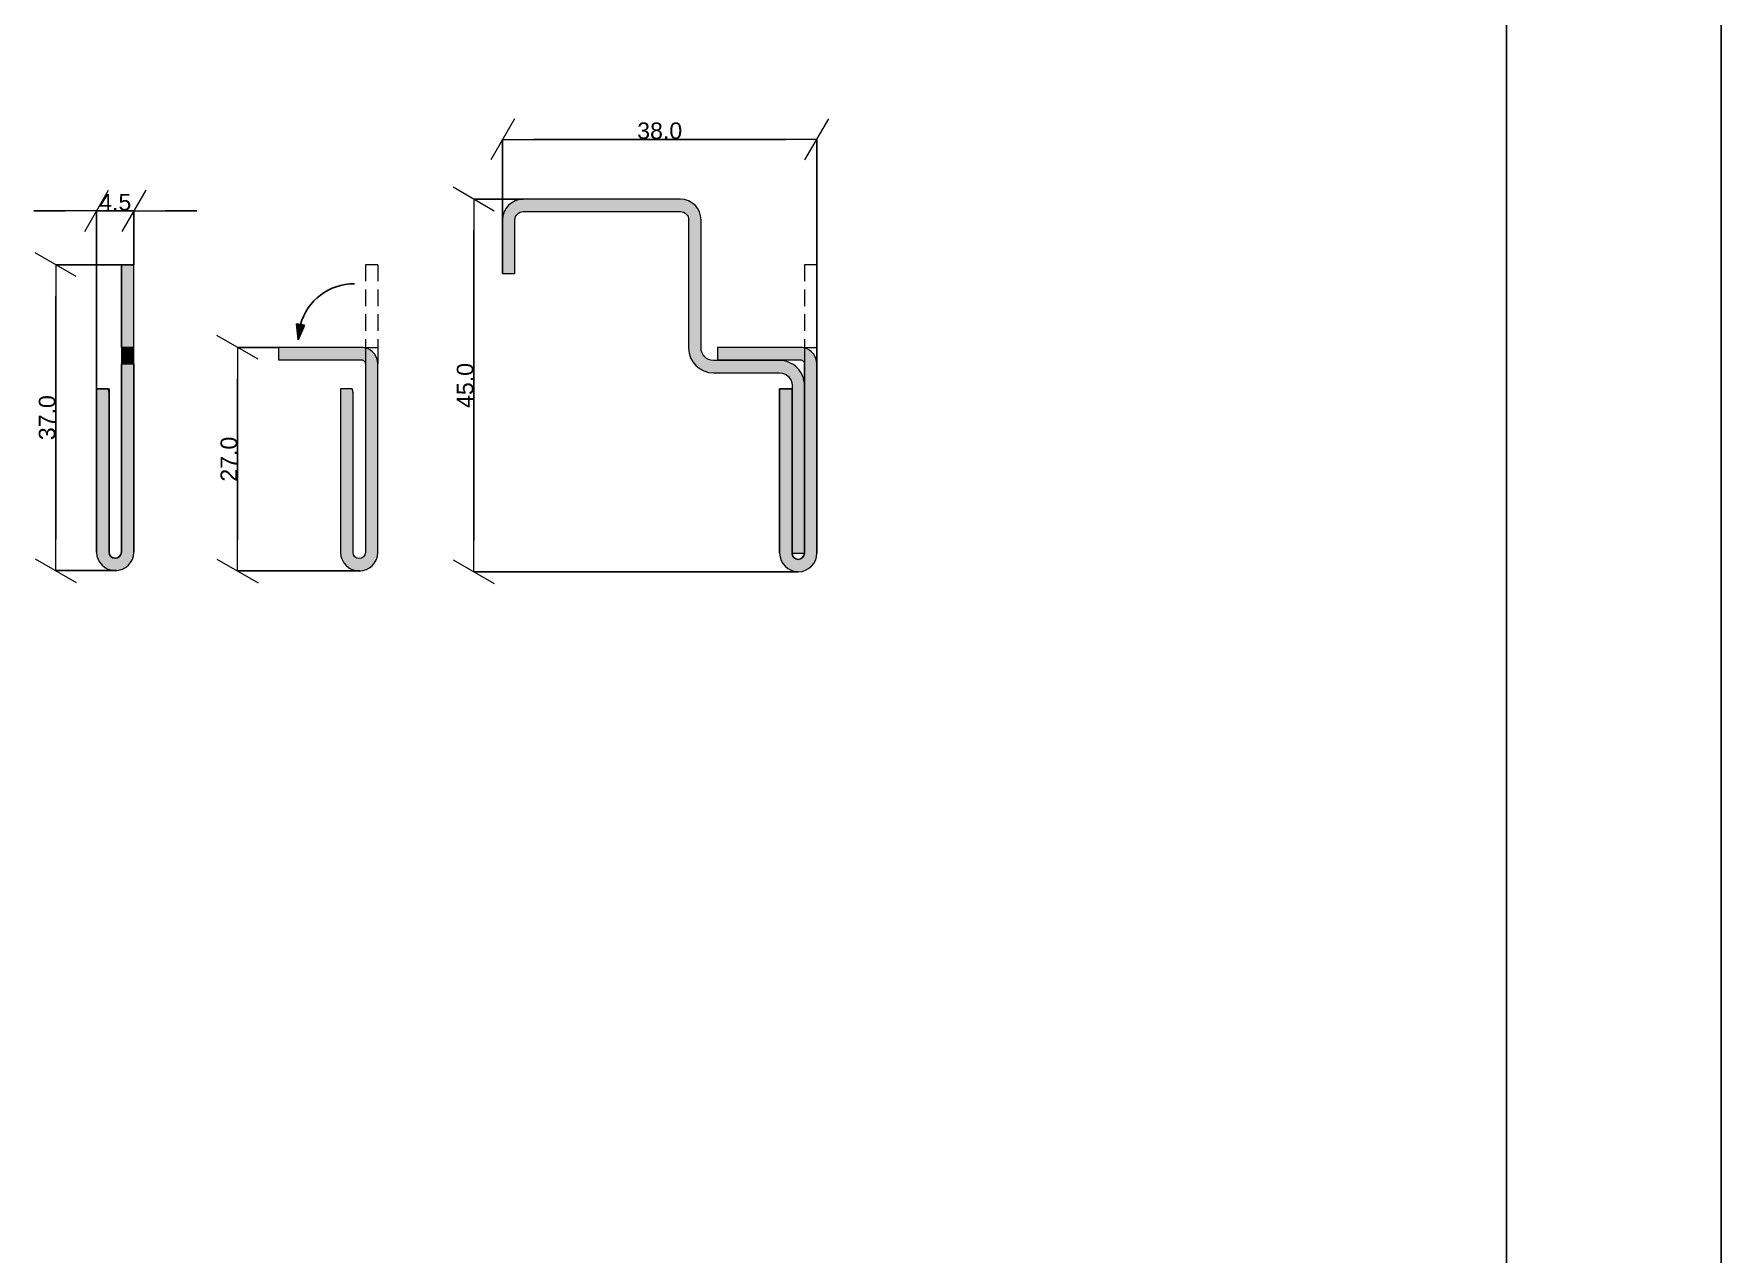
# Model space of a CAD drawing. Header units: millimetres. Extents: x -7826 to 55813, y 465 to 25965.
# Drawn here: x 53773 to 55813, y 19970 to 21446 of the extents above; entities that cross this region are included whole.
import ezdxf

# ---------------------------------------------------------------- set-up
doc = ezdxf.new("R2010")
doc.units = ezdxf.units.MM
doc.linetypes.add('Hidden Line', pattern=[30.00000000000001, 20, -10.00000000000001])
for name, color, linetype, lineweight in [('2D Drafting - General102', 254, 'Continuous', 13), ('2D Drafting - General142', 254, 'Continuous', 0), ('2D Drafting - General2', 251, 'Continuous', 15), ('2D Drafting - General5', 161, 'Continuous', 25), ('ELE-warstwy2', 251, 'Continuous', 15), ('ELE-warstwy5', 161, 'Continuous', 25)]:
    doc.layers.add(name, color=color, linetype=linetype, lineweight=lineweight)
doc.layers.add('Dimensioning - General', color=7, linetype='Continuous')
doc.layers.add('ELE-warstwy', color=7, linetype='Continuous')
doc.styles.add('GENERATED_STYLE_1', font='arial.ttf')
doc.dimstyles.new('GENERATED_STYLE__3', dxfattribs={"dimtxt": 20.00000029802322, "dimasz": 38.00000000000001, "dimexe": 0.18, "dimexo": 0, "dimgap": 0.09, "dimtad": 1, "dimtih": 1, "dimtoh": 1, "dimdec": 1, "dimlfac": 0.1, "dimzin": 0, "dimdsep": 46, "dimtxsty": 'GENERATED_STYLE_1', "dimblk": 'ARROWHEAD_2', "dimblk1": 'ARROWHEAD_2', "dimblk2": 'ARROWHEAD_2', "dimcen": 0.09, "dimclrd": 161, "dimclre": 161, "dimclrt": 161, "dimadec": 0, "dimazin": 0, "dimtfac": 1, "dimtdec": 4, "dimtmove": 0, "dimatfit": 3, "dimfxl": 0, "dimtolj": 1, "dimtzin": 0, "dimarcsym": 0})
doc.dimstyles.new('GENERATED_STYLE__4', dxfattribs={"dimtxt": 20.00000029802322, "dimasz": 38.00000000000001, "dimexe": 0.18, "dimexo": 0, "dimgap": 0.09, "dimtad": 1, "dimdec": 1, "dimlfac": 0.1, "dimzin": 0, "dimdsep": 46, "dimtxsty": 'GENERATED_STYLE_1', "dimblk": 'ARROWHEAD_2', "dimblk1": 'ARROWHEAD_2', "dimblk2": 'ARROWHEAD_2', "dimcen": 0.09, "dimclrd": 161, "dimclre": 161, "dimclrt": 161, "dimadec": 0, "dimazin": 0, "dimtfac": 1, "dimtdec": 4, "dimtmove": 0, "dimatfit": 3, "dimfxl": 0, "dimtolj": 1, "dimtzin": 0, "dimarcsym": 0})

# ---------------------------------------------------------------- blocks, each defined once
blk = doc.blocks.new('_uk_8', base_point=(-44277.30280486943, 65866.40590556327))
at = {"layer": 'ELE-warstwy5', "linetype": 'Continuous'}
blk.add_hatch(color=256, dxfattribs=at).paths.add_polyline_path([(-44345.05716232044, 65866.40590556327), (-44347.43991582942, 65885.57691012166), (-44337.53518318578, 65884.19985846757)], flags=0)
for p, q in [((-44345.05716232044, 65866.40590556327), (-44347.43991582942, 65885.57691012166)), ((-44347.43991582942, 65885.57691012166), (-44337.53518318578, 65884.19985846757)), ((-44345.05716232044, 65866.40590556327), (-44337.53518318578, 65884.19985846757))]:
    blk.add_line(p, q, dxfattribs=at)
blk.add_arc((-44277.30280486943, 65866.40590556327), 67.75435745101177, 90, 164.1698485205448, dxfattribs=at)
blk = doc.blocks.new('ARROWHEAD_2')
at = {"color": 0, "linetype": 'Continuous', "lineweight": 0}
for p, q in [((-0.3781315, -0.655), (0.3781315, 0.655)), ((0, 0), (-1, 0))]:
    blk.add_line(p, q, dxfattribs=at)
blk = doc.blocks.new('*D92')
at = {"layer": 'Defpoints', "color": 0, "linetype": 'Continuous'}
for p in [(53894.27281000829, 21231.64835618285), (53894.27281000829, 21166.47699249087), (53849.27281000829, 21016.47699487507)]:
    blk.add_point(p, dxfattribs=at)
at = {"layer": 'Dimensioning - General', "color": 161, "linetype": 'Continuous', "lineweight": -2}
for p, q in [((53811.27281000829, 21231.64835618285), (53773.27281000829, 21231.64835618285)), ((53849.27281000829, 21016.47699487507), (53849.27281000829, 21231.82835618285)), ((53849.27281000829, 21231.64835618285), (53894.27281000829, 21231.64835618285)), ((53894.27281000829, 21166.47699249087), (53894.27281000829, 21231.82835618285)), ((53932.27281000829, 21231.64835618285), (53970.27281000829, 21231.64835618285))]:
    blk.add_line(p, q, dxfattribs=at)
at = {"layer": 'Dimensioning - General', "color": 161, "linetype": 'Continuous', "lineweight": -2, "xscale": 38.00000000000001, "yscale": 38.00000000000001, "zscale": 38.00000000000001}
blk.add_blockref('ARROWHEAD_2', (53849.27281000829, 21231.64835618285), dxfattribs=at)
at = {"layer": 'Dimensioning - General', "color": 161, "linetype": 'Continuous', "lineweight": -2, "xscale": 38.00000000000001, "yscale": 38.00000000000001, "zscale": 38.00000000000001, "rotation": 180}
blk.add_blockref('ARROWHEAD_2', (53894.27281000829, 21231.64835618285), dxfattribs=at)
at = {"layer": 'Dimensioning - General', "color": 161, "linetype": 'Continuous', "lineweight": 25, "insert": (53871.77281000829, 21241.90888839443), "char_height": 20.00000029802322, "attachment_point": 5, "style": 'GENERATED_STYLE_1'}
blk.add_mtext('\\A1;4.5', dxfattribs=at)
blk = doc.blocks.new('*D93')
at = {"layer": 'Defpoints', "color": 0, "linetype": 'Continuous'}
for p in [(53799.82477977926, 21166.47699249087), (53879.27281000829, 21166.47699249087), (53873.24853041577, 20796.51402535761)]:
    blk.add_point(p, dxfattribs=at)
at = {"layer": 'Dimensioning - General', "color": 161, "linetype": 'Continuous', "lineweight": -2}
for p, q in [((53879.27281000829, 21166.47699249087), (53799.64477977926, 21166.47699249087)), ((53799.82477977926, 20834.51402535761), (53799.82477977926, 21128.47699249087)), ((53873.24853041577, 20796.51402535761), (53799.64477977926, 20796.51402535761))]:
    blk.add_line(p, q, dxfattribs=at)
at = {"layer": 'Dimensioning - General', "color": 161, "linetype": 'Continuous', "lineweight": -2, "xscale": 38.00000000000001, "yscale": 38.00000000000001, "zscale": 38.00000000000001}
for p, rotation in [((53799.82477977926, 21166.47699249087), 90), ((53799.82477977926, 20796.51402535761), 270)]:
    blk.add_blockref('ARROWHEAD_2', p, dxfattribs=dict(at, rotation=rotation))
at = {"layer": 'Dimensioning - General', "color": 161, "linetype": 'Continuous', "lineweight": 25, "insert": (53789.51649859016, 20981.49550892425), "char_height": 20.00000029802322, "attachment_point": 5, "rotation": 90, "style": 'GENERATED_STYLE_1'}
blk.add_mtext('\\A1;37.0', dxfattribs=at)
blk = doc.blocks.new('*D94')
at = {"layer": 'Defpoints', "color": 0, "linetype": 'Continuous'}
for p in [(54019.54334750059, 21066.47699040471), (54069.25291767882, 21066.47699040471), (54167.96013900993, 20796.12495319699)]:
    blk.add_point(p, dxfattribs=at)
at = {"layer": 'Dimensioning - General', "color": 161, "linetype": 'Continuous', "lineweight": -2}
for p, q in [((54069.25291767882, 21066.47699040471), (54019.36334750059, 21066.47699040471)), ((54019.54334750059, 20834.12495319699), (54019.54334750059, 21028.47699040471)), ((54167.96013900993, 20796.12495319699), (54019.36334750059, 20796.12495319699))]:
    blk.add_line(p, q, dxfattribs=at)
at = {"layer": 'Dimensioning - General', "color": 161, "linetype": 'Continuous', "lineweight": -2, "xscale": 38.00000000000001, "yscale": 38.00000000000001, "zscale": 38.00000000000001}
for p, rotation in [((54019.54334750059, 21066.47699040471), 90), ((54019.54334750059, 20796.12495319699), 270)]:
    blk.add_blockref('ARROWHEAD_2', p, dxfattribs=dict(at, rotation=rotation))
at = {"layer": 'Dimensioning - General', "color": 161, "linetype": 'Continuous', "lineweight": 25, "insert": (54009.24188759399, 20931.30097180086), "char_height": 20.00000029802322, "attachment_point": 5, "rotation": 90, "style": 'GENERATED_STYLE_1'}
blk.add_mtext('\\A1;27.0', dxfattribs=at)
blk = doc.blocks.new('*D97')
at = {"layer": 'Defpoints', "color": 0, "linetype": 'Continuous'}
for p in [(54720.06084360401, 21317.97801571598), (54340.06084360406, 21155.66649307181), (54720.06084360401, 21046.47700262368)]:
    blk.add_point(p, dxfattribs=at)
at = {"layer": 'Dimensioning - General', "color": 161, "linetype": 'Continuous', "lineweight": -2}
for p, q in [((54340.06084360406, 21155.66649307181), (54340.06084360406, 21318.15801571598)), ((54378.06084360406, 21317.97801571598), (54682.06084360401, 21317.97801571598)), ((54720.06084360401, 21046.47700262368), (54720.06084360401, 21318.15801571598))]:
    blk.add_line(p, q, dxfattribs=at)
at = {"layer": 'Dimensioning - General', "color": 161, "linetype": 'Continuous', "lineweight": -2, "xscale": 38.00000000000001, "yscale": 38.00000000000001, "zscale": 38.00000000000001, "rotation": 180}
blk.add_blockref('ARROWHEAD_2', (54340.06084360406, 21317.97801571598), dxfattribs=at)
at = {"layer": 'Dimensioning - General', "color": 161, "linetype": 'Continuous', "lineweight": -2, "xscale": 38.00000000000001, "yscale": 38.00000000000001, "zscale": 38.00000000000001}
blk.add_blockref('ARROWHEAD_2', (54720.06084360401, 21317.97801571598), dxfattribs=at)
at = {"layer": 'Dimensioning - General', "color": 161, "linetype": 'Continuous', "lineweight": 25, "insert": (54530.06084360403, 21328.28629690508), "char_height": 20.00000029802322, "attachment_point": 5, "style": 'GENERATED_STYLE_1'}
blk.add_mtext('\\A1;38.0', dxfattribs=at)
blk = doc.blocks.new('*D98')
at = {"layer": 'Defpoints', "color": 0, "linetype": 'Continuous'}
for p in [(54305.1684768628, 21245.66649307182), (54365.06084360406, 21245.66649307182), (54697.56084360401, 20795.17378966328)]:
    blk.add_point(p, dxfattribs=at)
at = {"layer": 'Dimensioning - General', "color": 161, "linetype": 'Continuous', "lineweight": -2}
for p, q in [((54365.06084360406, 21245.66649307182), (54304.9884768628, 21245.66649307182)), ((54305.1684768628, 20833.17378966328), (54305.1684768628, 21207.66649307182)), ((54697.56084360401, 20795.17378966328), (54304.9884768628, 20795.17378966328))]:
    blk.add_line(p, q, dxfattribs=at)
at = {"layer": 'Dimensioning - General', "color": 161, "linetype": 'Continuous', "lineweight": -2, "xscale": 38.00000000000001, "yscale": 38.00000000000001, "zscale": 38.00000000000001}
for p, rotation in [((54305.1684768628, 21245.66649307182), 90), ((54305.1684768628, 20795.17378966328), 270)]:
    blk.add_blockref('ARROWHEAD_2', p, dxfattribs=dict(at, rotation=rotation))
at = {"layer": 'Dimensioning - General', "color": 161, "linetype": 'Continuous', "lineweight": 25, "insert": (54294.8670169562, 21020.42014136756), "char_height": 20.00000029802322, "attachment_point": 5, "rotation": 90, "style": 'GENERATED_STYLE_1'}
blk.add_mtext('\\A1;45.0', dxfattribs=at)

msp = doc.modelspace()

# ---------------------------------------------------------------- hatches: boundary and pattern name
at = {"layer": '2D Drafting - General102', "linetype": 'Continuous'}
for points in [[(53879.27281000829, 21166.47699249087), (53879.27281000829, 21066.47699040471), (53894.27281000829, 21066.47699040471), (53894.27281000829, 21166.47699249087)], [(53894.27281000829, 21046.47700262368), (53894.27281000829, 21066.47699040471), (53879.27281000829, 21066.47699040471), (53879.27281000829, 21046.47700262368)]]:
    msp.add_hatch(color=256, dxfattribs=at).paths.add_polyline_path(points)
h = msp.add_hatch(color=256, dxfattribs=at)
edge = h.paths.add_edge_path()
edge.add_line((54069.25291767882, 21066.47699040471), (54069.25291767882, 21051.47699040471))
edge.add_line((54069.25291767882, 21051.47699040471), (54169.25291976499, 21051.47699040471))
edge.add_arc((54169.25291976499, 21046.47700262369), 4.999987781018717, -1.6677859093761072e-10, 90, ccw=False)
edge.add_line((54174.25290754602, 21046.47700262368), (54174.25290754602, 20818.59254301416))
edge.add_arc((54166.75290754602, 20818.59254330472), 7.500000000000005, 180.0000022197003, 359.9999977802997, ccw=False)
edge.add_line((54159.25290754602, 20818.59254301416), (54159.25290754602, 21011.47698712647))
edge.add_arc((54144.25290754603, 21011.47698712647), 14.99999999998545, 0, 19.47125202738843)
edge.add_line((54158.3950404302, 21016.47699487507), (54144.25290754602, 21016.47699487507))
edge.add_line((54144.25290754602, 21016.47699487507), (54144.25290754602, 20818.59254301416))
edge.add_arc((54166.75290754602, 20818.59254301416), 22.5, 180, 360)
edge.add_line((54189.25290754602, 20818.59254301416), (54189.25290754602, 21046.47700262368))
edge.add_arc((54169.25291976499, 21046.47700262369), 19.99998778103327, 359.9999999999583, 435.5225149286479)
edge.add_arc((54169.25291976499, 21046.47700262368), 19.99998778103405, 75.5225149286785, 90.00000000002085)
edge.add_line((54169.25291976499, 21066.47699040471), (54069.25291767882, 21066.47699040471))
h = msp.add_hatch(color=256, dxfattribs=at)
edge = h.paths.add_edge_path()
edge.add_line((54600.06085373681, 21066.47699040471), (54600.06085373681, 21051.47699040471))
edge.add_line((54600.06085373681, 21051.47699040471), (54700.06085582297, 21051.47699040471))
edge.add_arc((54700.06085582297, 21046.47700262369), 4.999987781018717, -1.6677859093761072e-10, 90, ccw=False)
edge.add_line((54705.06084360401, 21046.47700262368), (54705.06084360401, 20817.67378966329))
edge.add_arc((54697.56084360401, 20817.67379003905), 7.50000000000001, 180.0000028705915, 359.9999971294084, ccw=False)
edge.add_line((54690.06084360401, 20817.67378966329), (54690.06084360401, 21011.47698712647))
edge.add_line((54690.06084360401, 21011.47698712647), (54690.06084360401, 21016.47699487507))
edge.add_line((54690.06084360401, 21016.47699487507), (54675.060843604, 21016.47699487507))
edge.add_line((54675.060843604, 21016.47699487507), (54675.060843604, 20817.67378966329))
edge.add_arc((54697.560843604, 20817.67378966329), 22.5, 180, 360)
edge.add_line((54720.06084360401, 20817.67378966329), (54720.06084360401, 21046.47700262368))
edge.add_arc((54700.06085582297, 21046.47700262369), 19.99998778103327, 359.9999999999583, 435.5225149286479)
edge.add_arc((54700.06085582298, 21046.47700262368), 19.99998778103405, 75.5225149286785, 90.00000000002085)
edge.add_line((54700.06085582297, 21066.47699040471), (54600.06085373681, 21066.47699040471))
h = msp.add_hatch(color=256, dxfattribs=at)
edge = h.paths.add_edge_path()
edge.add_line((53894.27281000829, 20818.96557873991), (53894.27281000829, 21046.47700262368))
edge.add_line((53894.27281000829, 21046.47700262368), (53879.27281000829, 21046.47700262368))
edge.add_line((53879.27281000829, 21046.47700262368), (53879.27281000829, 20818.96557873991))
edge.add_arc((53871.77281000829, 20818.96557873991), 7.5, -180, 0, ccw=False)
edge.add_line((53864.27281000829, 20818.96557873991), (53864.27281000829, 21011.47698712647))
edge.add_arc((53849.2728100083, 21011.47698712647), 14.99999999998545, 0, 19.47125202738843)
edge.add_line((53863.41494289247, 21016.47699487507), (53849.27281000829, 21016.47699487507))
edge.add_line((53849.27281000829, 21016.47699487507), (53849.27281000829, 20818.96557873991))
edge.add_arc((53871.77281000829, 20818.96557873991), 22.5, 180, 360)
at = {"layer": '2D Drafting - General142', "linetype": 'Continuous'}
h = msp.add_hatch(color=256, dxfattribs=at)
edge = h.paths.add_edge_path()
edge.add_arc((54365.06084360407, 21220.66649307181), 25.00000000001455, 90.00000000001667, 180)
edge.add_line((54340.06084360406, 21220.66649307181), (54340.06084360406, 21155.66649307181))
edge.add_line((54340.06084360406, 21155.66649307181), (54355.06084360406, 21155.66649307181))
edge.add_line((54355.06084360406, 21155.66649307181), (54355.06084360406, 21220.66649307181))
edge.add_arc((54365.06084360407, 21220.66649307181), 10.00000000000728, 90.00000000004172, 180, ccw=False)
edge.add_line((54365.06084360406, 21230.66649307182), (54555.06084360407, 21230.66649307182))
edge.add_arc((54555.06084360406, 21220.66649307181), 10.00000000001455, 0, 89.99999999995828, ccw=False)
edge.add_line((54565.06084360406, 21220.66649307181), (54565.06084360406, 21065.66649307181))
edge.add_arc((54595.06084360406, 21065.66649307181), 29.99999999999272, 180, 270.0000000000139)
edge.add_line((54595.06084360406, 21035.66649307182), (54675.060843604, 21035.66649307182))
edge.add_arc((54675.060843604, 21020.66649307182), 15, 0, 90, ccw=False)
edge.add_line((54690.06084360401, 21020.66649307182), (54690.06084360401, 20817.49651214912))
edge.add_line((54690.06084360401, 20817.49651214912), (54705.06084360401, 20817.49651214912))
edge.add_line((54705.06084360401, 20817.49651214912), (54705.06084360401, 21020.66649307182))
edge.add_arc((54675.06084360401, 21020.66649307181), 30, 2.779211088058574e-11, 90.0000000000139)
edge.add_line((54675.060843604, 21050.66649307181), (54595.06084360406, 21050.66649307181))
edge.add_arc((54595.06084360406, 21065.66649307181), 15, 180, 270, ccw=False)
edge.add_line((54580.06084360406, 21065.66649307181), (54580.06084360406, 21220.66649307181))
edge.add_arc((54555.06084360406, 21220.66649307181), 25, 0, 89.99999999998334)
edge.add_line((54555.06084360407, 21245.66649307182), (54365.06084360406, 21245.66649307182))

# ---------------------------------------------------------------- linework, layer by layer
at = {"layer": '2D Drafting - General2', "linetype": 'Continuous'}
for p, q in [((53879.27281000829, 21166.47699249087), (53894.27281000829, 21166.47699249087)), ((53879.27281000829, 21066.47699040471), (53879.27281000829, 21166.47699249087)), ((53894.27281000829, 21066.47699040471), (53894.27281000829, 21166.47699249087)), ((53879.27281000829, 20818.96557873991), (53879.27281000829, 21046.47700262368)), ((53879.27281000829, 21046.47700262368), (53894.27281000829, 21046.47700262368)), ((53894.27281000829, 21046.47700262368), (53894.27281000829, 20818.96557873991)), ((54705.06084360401, 20817.67378966329), (54705.06084360401, 21046.47700262368)), ((54720.06084360401, 21046.47700262368), (54720.06084360401, 20817.67378966329)), ((53849.27281000829, 20818.96557873991), (53849.27281000829, 21016.47699487507)), ((53849.27281000829, 21016.47699487507), (53864.27281000829, 21016.47699487507)), ((53864.27281000829, 21016.47699487507), (53864.27281000829, 20818.96557873991)), ((54675.060843604, 20817.67378966329), (54675.060843604, 21016.47699487507)), ((54675.060843604, 21016.47699487507), (54690.06084360401, 21016.47699487507)), ((54690.06084360401, 21016.47699487507), (54690.06084360401, 20817.67378966329))]:
    msp.add_line(p, q, dxfattribs=at)
at = {"layer": '2D Drafting - General2', "linetype": 'Hidden Line'}
for p, q in [((54174.25290754602, 21166.47699249087), (54174.25290754602, 21066.47699040471)), ((54189.25290754602, 21166.47699249087), (54174.25290754602, 21166.47699249087)), ((54189.25290754602, 21166.47699249087), (54189.25290754602, 21066.47699040471)), ((54705.06084360401, 21166.47699249087), (54705.06084360401, 21066.47699040471)), ((54720.06084360401, 21166.47699249087), (54705.06084360401, 21166.47699249087)), ((54720.06084360401, 21166.47699249087), (54720.06084360401, 21066.47699040471)), ((54174.25290754602, 21066.47699040471), (54174.25290754602, 21046.47700262368)), ((54174.25290754602, 21066.47699040471), (54189.25290754602, 21066.47699040471)), ((54189.25290754602, 21066.47699040471), (54189.25290754602, 21046.47700262368)), ((54705.06084360401, 21066.47699040471), (54720.06084360401, 21066.47699040471)), ((54705.06084360401, 21066.47699040471), (54705.06084360401, 21046.47700262368)), ((54720.06084360401, 21066.47699040471), (54720.06084360401, 21046.47700262368))]:
    msp.add_line(p, q, dxfattribs=at)
at = {"layer": '2D Drafting - General2', "linetype": 'Continuous', "flags": 128}
for points in [[(54365.06084360406, 21245.66649307182, 0.414213562373095), (54340.06084360406, 21220.66649307181), (54340.06084360406, 21155.66649307181), (54355.06084360406, 21155.66649307181), (54355.06084360406, 21220.66649307181, -0.414213562373095), (54365.06084360406, 21230.66649307182), (54555.06084360407, 21230.66649307182, -0.414213562373095), (54565.06084360406, 21220.66649307181), (54565.06084360406, 21065.66649307181, 0.414213562373095), (54595.06084360406, 21035.66649307182), (54675.060843604, 21035.66649307182, -0.414213562373095), (54690.06084360401, 21020.66649307182), (54690.06084360401, 20817.49651214912), (54705.06084360401, 20817.49651214912), (54705.06084360401, 21020.66649307182, 0.414213562373095), (54675.060843604, 21050.66649307181), (54595.06084360406, 21050.66649307181, -0.414213562373095), (54580.06084360406, 21065.66649307181), (54580.06084360406, 21220.66649307181, 0.414213562373095), (54555.06084360407, 21245.66649307182)], [(54069.25291767882, 21066.47699040471), (54069.25291767882, 21051.47699040471), (54169.25291976499, 21051.47699040471, -0.4142135623731991), (54174.25290754602, 21046.47700262368), (54174.25290754602, 20818.59254301416, -0.9999999612581318), (54159.25290754602, 20818.59254301416), (54159.25290754602, 21011.47698712647, 0.08516437114557512), (54158.3950404302, 21016.47699487507), (54144.25290754602, 21016.47699487507), (54144.25290754602, 20818.59254301416, 0.9999999999999999), (54189.25290754602, 20818.59254301416), (54189.25290754602, 21046.47700262368, 0.3419988452672253), (54174.25290754602, 21065.84190988994, 0.06325410514683931), (54169.25291976499, 21066.47699040471)], [(54600.06085373681, 21066.47699040471), (54600.06085373681, 21051.47699040471), (54700.06085582297, 21051.47699040471, -0.4142135623731991), (54705.06084360401, 21046.47700262368), (54705.06084360401, 20817.67378966329, -0.9999999498993962), (54690.06084360401, 20817.67378966329), (54690.06084360401, 21011.47698712647), (54690.06084360401, 21016.47699487507), (54675.060843604, 21016.47699487507), (54675.060843604, 20817.67378966329, 0.9999999999999999), (54720.06084360401, 20817.67378966329), (54720.06084360401, 21046.47700262368, 0.3419988452672253), (54705.06084360401, 21065.84190988994, 0.06325410514683931), (54700.06085582297, 21066.47699040471)], [(53894.27281000829, 20818.96557873991), (53894.27281000829, 21046.47700262368), (53879.27281000829, 21046.47700262368), (53879.27281000829, 20818.96557873991, -0.9999999999999999), (53864.27281000829, 20818.96557873991), (53864.27281000829, 21011.47698712647, 0.08516437114557857), (53863.41494289247, 21016.47699487507), (53849.27281000829, 21016.47699487507), (53849.27281000829, 20818.96557873991, 0.9999999999999999)]]:
    msp.add_lwpolyline(points, format="xyb", close=True, dxfattribs=at)
for points in [[(53879.27281000829, 21166.47699249087), (53879.27281000829, 21066.47699040471), (53894.27281000829, 21066.47699040471), (53894.27281000829, 21166.47699249087)], [(53894.27281000829, 21046.47700262368), (53894.27281000829, 21066.47699040471), (53879.27281000829, 21066.47699040471), (53879.27281000829, 21046.47700262368)]]:
    msp.add_lwpolyline(points, close=True, dxfattribs=at)
at = {"layer": '2D Drafting - General5', "linetype": 'Continuous'}
for p, q in [((55813.47163815247, 25965.02882998787), (55813.47163815247, 465.0521844989444)), ((55553.82893788999, 25705.3861297254), (55553.82893788999, 724.6948847614285))]:
    msp.add_line(p, q, dxfattribs=at)
at = {"layer": 'ELE-warstwy2', "linetype": 'Continuous'}
for centre, radius in [((53871.77281000829, 20818.96557873991), 22.50000000000085), ((53871.77281000829, 20818.96557873991), 7.500000000000284), ((54697.56084360401, 20817.67378966329), 22.50000000000085), ((54697.56084360401, 20817.67378966329), 7.500000000000284)]:
    msp.add_arc(centre, radius, 180, 0, dxfattribs=at)

# ---------------------------------------------------------------- block references
at = {"layer": 'ELE-warstwy', "color": 161, "linetype": 'Continuous', "lineweight": 25}
msp.add_blockref('_uk_8', (54160.87688685989, 21075.69240275223), dxfattribs=at)

# ---------------------------------------------------------------- dimensions: what is measured, and where the dimension line sits
at = {"layer": 'Dimensioning - General', "color": 161, "linetype": 'Continuous', "lineweight": 25}
for base, p1, p2, picture, middle in [((54720.06084360401, 21317.97801571598), (54340.06084360406, 21155.66649307181), (54720.06084360401, 21046.47700262368), '*D97', (54530.06084360403, 21328.28629690508)), ((53894.27281000829, 21231.64835618285), (53849.27281000829, 21016.47699487507), (53894.27281000829, 21166.47699249087), '*D92', (53871.77281000829, 21241.90888839443))]:
    dim = msp.add_linear_dim(base=base, p1=p1, p2=p2, dimstyle='GENERATED_STYLE__3', dxfattribs=at)
    dim.commit()
    dim.dimension.update_dxf_attribs({"geometry": picture, "text_midpoint": middle})
for base, p1, p2, picture, middle in [((54305.1684768628, 21245.66649307182), (54697.56084360401, 20795.17378966328), (54365.06084360406, 21245.66649307182), '*D98', (54294.8670169562, 21020.42014136756)), ((53799.82477977926, 21166.47699249087), (53873.24853041577, 20796.51402535761), (53879.27281000829, 21166.47699249087), '*D93', (53789.51649859016, 20981.49550892425)), ((54019.54334750059, 21066.47699040471), (54167.96013900993, 20796.12495319699), (54069.25291767882, 21066.47699040471), '*D94', (54009.24188759399, 20931.30097180086))]:
    dim = msp.add_linear_dim(base=base, p1=p1, p2=p2, angle=90, dimstyle='GENERATED_STYLE__4', dxfattribs=at)
    dim.commit()
    dim.dimension.update_dxf_attribs({"geometry": picture, "text_midpoint": middle})

doc.saveas('drawing.dxf')
